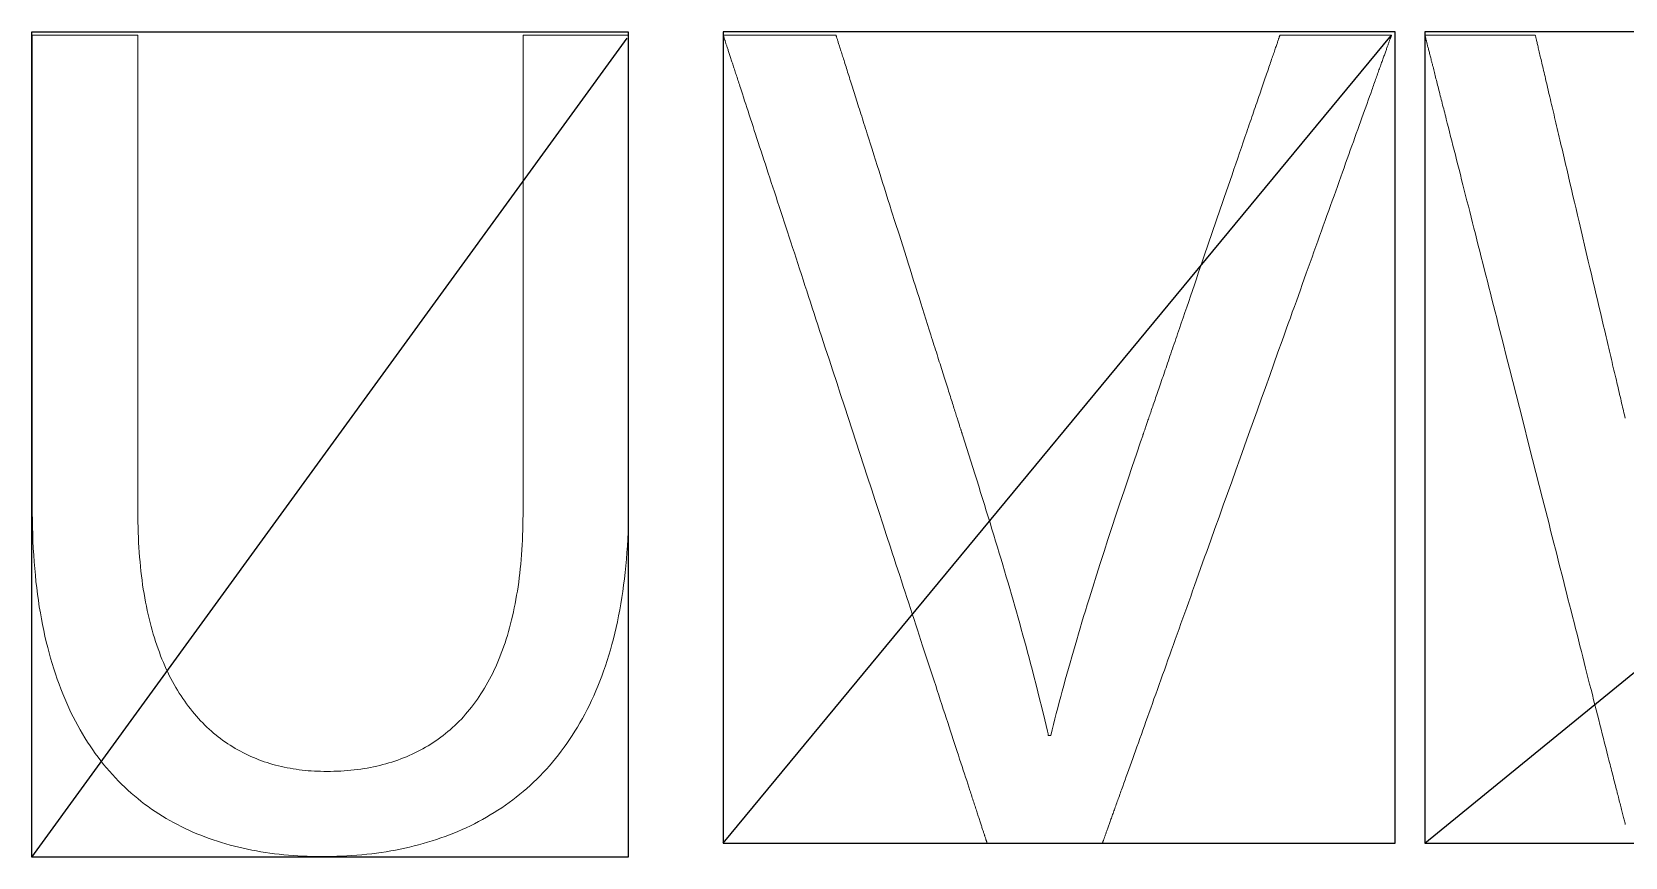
# Model space of a CAD drawing. Header units: millimetres. Extents: x 0 to 125, y 0 to 142.
# Drawn here: x 27.28 to 48.96, y 71.16 to 82.39 of the extents above; entities that cross this region are included whole.
import ezdxf

# ---------------------------------------------------------------- set-up
doc = ezdxf.new("R2010")
doc.units = ezdxf.units.MM
doc.header["$MEASUREMENT"] = 0
doc.layers.add('Layer 1', color=7, linetype='Continuous')

msp = doc.modelspace()

# ---------------------------------------------------------------- linework, layer by layer
for p, q in [((27.282, 71.158), (35.38, 82.305)), ((36.688, 71.346), (45.778, 82.346)), ((46.234, 71.346), (59.681, 82.346))]:
    msp.add_line(p, q)
for points in [[(27.282, 82.392), (35.395, 82.392), (35.395, 71.158), (27.282, 71.158)], [(36.688, 71.346), (45.827, 71.346), (45.827, 82.392), (36.688, 82.392)], [(46.234, 71.346), (59.647, 71.346), (59.647, 82.392), (46.234, 82.392)]]:
    msp.add_lwpolyline(points, close=True)
at = {"layer": 'Layer 1', "lineweight": 0}
for points in [[(28.725, 82.346), (28.725, 82.345), (28.725, 82.344), (28.725, 82.341), (28.725, 82.338), (28.725, 82.334), (28.725, 82.329), (28.725, 82.323), (28.725, 82.317), (28.725, 82.309), (28.725, 82.3), (28.725, 82.291), (28.725, 82.281), (28.725, 82.27), (28.725, 82.258), (28.725, 82.246), (28.725, 82.233), (28.725, 82.218), (28.725, 82.203), (28.725, 82.188), (28.725, 82.171), (28.725, 82.154), (28.725, 82.136), (28.725, 82.118), (28.725, 82.098), (28.725, 82.078), (28.725, 82.057), (28.725, 82.036), (28.725, 82.014), (28.725, 81.991), (28.725, 81.967), (28.725, 81.943), (28.725, 81.918), (28.725, 81.893), (28.725, 81.867), (28.725, 81.84), (28.725, 81.813), (28.725, 81.785), (28.725, 81.756), (28.725, 81.727), (28.725, 81.697), (28.725, 81.667), (28.725, 81.636), (28.725, 81.605), (28.725, 81.573), (28.725, 81.541), (28.725, 81.508), (28.725, 81.44), (28.725, 81.371), (28.725, 81.299), (28.725, 81.226), (28.725, 81.151), (28.725, 81.075), (28.725, 80.996), (28.725, 80.916), (28.725, 80.835), (28.725, 80.753), (28.725, 80.669), (28.725, 80.583), (28.725, 80.497), (28.725, 80.409), (28.725, 80.321), (28.725, 80.231), (28.725, 80.141), (28.725, 80.05), (28.725, 79.958), (28.725, 79.865), (28.725, 79.772), (28.725, 79.584), (28.725, 79.394), (28.725, 79.013), (28.725, 78.823), (28.725, 78.633), (28.725, 78.445), (28.725, 78.351), (28.725, 78.258), (28.725, 78.166), (28.725, 78.075), (28.725, 77.984), (28.725, 77.894), (28.725, 77.805), (28.725, 77.717), (28.725, 77.63), (28.725, 77.545), (28.725, 77.46), (28.725, 77.377), (28.725, 77.295), (28.725, 77.215), (28.725, 77.136), (28.725, 77.059), (28.725, 76.983), (28.725, 76.909), (28.725, 76.837), (28.725, 76.767), (28.725, 76.698), (28.725, 76.665), (28.725, 76.632), (28.725, 76.6), (28.725, 76.568), (28.725, 76.537), (28.725, 76.506), (28.725, 76.476), (28.725, 76.446), (28.725, 76.417), (28.725, 76.389), (28.725, 76.361), (28.725, 76.334), (28.725, 76.307), (28.725, 76.281), (28.725, 76.256), (28.725, 76.231), (28.725, 76.207), (28.725, 76.184), (28.725, 76.161), (28.725, 76.139), (28.725, 76.118), (28.725, 76.097), (28.725, 76.077), (28.725, 76.058), (28.725, 76.039), (28.725, 76.022), (28.725, 76.005), (28.725, 75.988), (28.725, 75.973), (28.725, 75.958), (28.725, 75.944), (28.725, 75.931), (28.725, 75.918), (28.725, 75.907), (28.725, 75.896), (28.725, 75.886), (28.725, 75.877), (28.725, 75.869), (28.725, 75.861), (28.725, 75.855), (28.725, 75.849), (28.725, 75.844), (28.725, 75.84), (28.725, 75.837), (28.725, 75.835), (28.725, 75.834), (28.725, 75.834), (28.725, 75.834), (28.725, 75.834), (28.725, 75.833), (28.725, 75.831), (28.725, 75.826), (28.725, 75.79), (28.725, 75.719), (28.727, 75.649), (28.729, 75.579), (28.731, 75.51), (28.734, 75.442), (28.738, 75.375), (28.742, 75.308), (28.747, 75.243), (28.753, 75.178), (28.759, 75.114), (28.766, 75.05), (28.773, 74.988), (28.781, 74.926), (28.789, 74.865), (28.798, 74.805), (28.808, 74.746), (28.818, 74.687), (28.829, 74.629), (28.84, 74.572), (28.852, 74.516), (28.864, 74.46), (28.877, 74.405), (28.89, 74.351), (28.904, 74.298), (28.918, 74.246), (28.933, 74.194), (28.949, 74.143), (28.965, 74.093), (28.981, 74.043), (28.998, 73.995), (29.016, 73.947), (29.034, 73.9), (29.052, 73.853), (29.071, 73.807), (29.091, 73.762), (29.111, 73.718), (29.131, 73.675), (29.152, 73.632), (29.174, 73.59), (29.196, 73.549), (29.218, 73.508), (29.241, 73.468), (29.264, 73.429), (29.288, 73.391), (29.312, 73.353), (29.336, 73.316), (29.361, 73.28), (29.387, 73.244), (29.413, 73.209), (29.439, 73.175), (29.466, 73.142), (29.493, 73.109), (29.52, 73.077), (29.548, 73.046), (29.577, 73.015), (29.606, 72.985), (29.635, 72.956), (29.664, 72.927), (29.694, 72.9), (29.725, 72.872), (29.755, 72.846), (29.787, 72.82), (29.818, 72.795), (29.85, 72.771), (29.882, 72.747), (29.915, 72.724), (29.948, 72.701), (29.981, 72.68), (30.015, 72.659), (30.049, 72.638), (30.083, 72.618), (30.118, 72.599), (30.153, 72.581), (30.188, 72.563), (30.224, 72.546), (30.26, 72.53), (30.296, 72.514), (30.333, 72.499), (30.37, 72.484), (30.407, 72.47), (30.444, 72.457), (30.482, 72.445), (30.52, 72.433), (30.559, 72.421), (30.598, 72.411), (30.637, 72.401), (30.676, 72.391), (30.715, 72.383), (30.755, 72.374), (30.795, 72.367), (30.836, 72.36), (30.876, 72.354), (30.917, 72.348), (30.958, 72.343), (31, 72.339), (31.041, 72.335), (31.083, 72.332), (31.125, 72.329), (31.167, 72.327), (31.21, 72.326), (31.253, 72.325), (31.274, 72.325), (31.285, 72.325), (31.297, 72.325), (31.344, 72.325), (31.391, 72.326), (31.438, 72.328), (31.485, 72.33), (31.531, 72.333), (31.577, 72.337), (31.622, 72.341), (31.668, 72.346), (31.712, 72.351), (31.757, 72.357), (31.801, 72.364), (31.845, 72.371), (31.888, 72.379), (31.931, 72.388), (31.973, 72.397), (32.016, 72.407), (32.058, 72.417), (32.099, 72.428), (32.14, 72.44), (32.181, 72.453), (32.221, 72.466), (32.261, 72.479), (32.3, 72.494), (32.34, 72.509), (32.378, 72.525), (32.417, 72.541), (32.455, 72.558), (32.492, 72.576), (32.529, 72.594), (32.566, 72.613), (32.602, 72.633), (32.638, 72.653), (32.674, 72.674), (32.709, 72.696), (32.743, 72.718), (32.777, 72.741), (32.811, 72.765), (32.844, 72.789), (32.877, 72.814), (32.91, 72.84), (32.942, 72.866), (32.973, 72.893), (33.005, 72.921), (33.035, 72.949), (33.065, 72.978), (33.095, 73.008), (33.125, 73.038), (33.153, 73.07), (33.182, 73.102), (33.21, 73.134), (33.237, 73.167), (33.264, 73.201), (33.291, 73.236), (33.317, 73.271), (33.343, 73.307), (33.368, 73.344), (33.392, 73.381), (33.416, 73.42), (33.44, 73.458), (33.463, 73.498), (33.486, 73.538), (33.508, 73.579), (33.53, 73.621), (33.551, 73.663), (33.572, 73.706), (33.592, 73.75), (33.612, 73.795), (33.631, 73.84), (33.65, 73.886), (33.668, 73.933), (33.686, 73.98), (33.703, 74.028), (33.719, 74.077), (33.735, 74.127), (33.751, 74.177), (33.766, 74.228), (33.781, 74.28), (33.795, 74.333), (33.808, 74.386), (33.821, 74.44), (33.833, 74.495), (33.845, 74.551), (33.856, 74.607), (33.867, 74.664), (33.877, 74.722), (33.887, 74.78), (33.896, 74.839), (33.905, 74.899), (33.912, 74.96), (33.92, 75.022), (33.927, 75.084), (33.933, 75.147), (33.939, 75.211), (33.944, 75.275), (33.948, 75.341), (33.952, 75.407), (33.956, 75.474), (33.958, 75.541), (33.961, 75.61), (33.962, 75.679), (33.963, 75.749), (33.964, 75.819), (33.964, 75.828), (33.964, 75.833), (33.964, 75.834), (33.964, 75.834), (33.964, 75.834), (33.964, 75.834), (33.964, 75.835), (33.964, 75.837), (33.964, 75.84), (33.964, 75.843), (33.964, 75.848), (33.964, 75.854), (33.964, 75.86), (33.964, 75.867), (33.964, 75.875), (33.964, 75.884), (33.964, 75.894), (33.964, 75.905), (33.964, 75.916), (33.964, 75.928), (33.964, 75.941), (33.964, 75.955), (33.964, 75.97), (33.964, 75.985), (33.964, 76.001), (33.964, 76.018), (33.964, 76.036), (33.964, 76.054), (33.964, 76.073), (33.964, 76.093), (33.964, 76.113), (33.964, 76.135), (33.964, 76.157), (33.964, 76.179), (33.964, 76.202), (33.964, 76.226), (33.964, 76.251), (33.964, 76.276), (33.964, 76.302), (33.964, 76.328), (33.964, 76.356), (33.964, 76.383), (33.964, 76.412), (33.964, 76.44), (33.964, 76.47), (33.964, 76.5), (33.964, 76.531), (33.964, 76.562), (33.964, 76.593), (33.964, 76.626), (33.964, 76.658), (33.964, 76.725), (33.964, 76.795), (33.964, 76.865), (33.964, 76.938), (33.964, 77.013), (33.964, 77.089), (33.964, 77.167), (33.964, 77.247), (33.964, 77.328), (33.964, 77.41), (33.964, 77.494), (33.964, 77.579), (33.964, 77.665), (33.964, 77.752), (33.964, 77.841), (33.964, 77.93), (33.964, 78.02), (33.964, 78.111), (33.964, 78.203), (33.964, 78.296), (33.964, 78.389), (33.964, 78.482), (33.964, 78.671), (33.964, 78.861), (33.964, 79.242), (33.964, 79.432), (33.964, 79.622), (33.964, 79.809), (33.964, 79.902), (33.964, 79.995), (33.964, 80.086), (33.964, 80.177), (33.964, 80.267), (33.964, 80.356), (33.964, 80.445), (33.964, 80.532), (33.964, 80.618), (33.964, 80.702), (33.964, 80.786), (33.964, 80.868), (33.964, 80.949), (33.964, 81.028), (33.964, 81.105), (33.964, 81.181), (33.964, 81.256), (33.964, 81.328), (33.964, 81.399), (33.964, 81.467), (33.964, 81.534), (33.964, 81.567), (33.964, 81.599), (33.964, 81.63), (33.964, 81.661), (33.964, 81.691), (33.964, 81.721), (33.964, 81.75), (33.964, 81.779), (33.964, 81.807), (33.964, 81.835), (33.964, 81.861), (33.964, 81.888), (33.964, 81.913), (33.964, 81.938), (33.964, 81.963), (33.964, 81.986), (33.964, 82.009), (33.964, 82.031), (33.964, 82.053), (33.964, 82.074), (33.964, 82.094), (33.964, 82.114), (33.964, 82.133), (33.964, 82.151), (33.964, 82.168), (33.964, 82.185), (33.964, 82.2), (33.964, 82.215), (33.964, 82.23), (33.964, 82.243), (33.964, 82.256), (33.964, 82.268), (33.964, 82.279), (33.964, 82.289), (33.964, 82.299), (33.964, 82.307), (33.964, 82.315), (33.964, 82.322), (33.964, 82.328), (33.964, 82.333), (33.964, 82.337), (33.964, 82.341), (33.964, 82.343), (33.964, 82.345), (33.964, 82.346), (33.964, 82.346), (33.964, 82.346), (33.966, 82.346), (33.968, 82.346), (33.971, 82.346), (33.975, 82.346), (33.98, 82.346), (33.985, 82.346), (33.991, 82.346), (33.998, 82.346), (34.005, 82.346), (34.013, 82.346), (34.022, 82.346), (34.031, 82.346), (34.041, 82.346), (34.051, 82.346), (34.062, 82.346), (34.074, 82.346), (34.086, 82.346), (34.112, 82.346), (34.14, 82.346), (34.169, 82.346), (34.201, 82.346), (34.234, 82.346), (34.268, 82.346), (34.304, 82.346), (34.341, 82.346), (34.379, 82.346), (34.418, 82.346), (34.458, 82.346), (34.498, 82.346), (34.581, 82.346), (34.749, 82.346), (34.832, 82.346), (34.873, 82.346), (34.914, 82.346), (34.953, 82.346), (34.992, 82.346), (35.03, 82.346), (35.067, 82.346), (35.102, 82.346), (35.136, 82.346), (35.169, 82.346), (35.2, 82.346), (35.229, 82.346), (35.257, 82.346), (35.27, 82.346), (35.282, 82.346), (35.294, 82.346), (35.306, 82.346), (35.316, 82.346), (35.327, 82.346), (35.336, 82.346), (35.345, 82.346), (35.354, 82.346), (35.361, 82.346), (35.368, 82.346), (35.375, 82.346), (35.381, 82.346), (35.386, 82.346), (35.39, 82.346), (35.393, 82.346), (35.396, 82.346), (35.398, 82.346), (35.399, 82.346), (35.4, 82.346), (35.4, 82.345), (35.4, 82.344), (35.4, 82.341), (35.4, 82.338), (35.4, 82.334), (35.4, 82.329), (35.4, 82.324), (35.4, 82.317), (35.4, 82.309), (35.4, 82.301), (35.4, 82.292), (35.4, 82.282), (35.4, 82.271), (35.4, 82.26), (35.4, 82.247), (35.4, 82.234), (35.4, 82.22), (35.4, 82.206), (35.4, 82.19), (35.4, 82.174), (35.4, 82.157), (35.4, 82.139), (35.4, 82.121), (35.4, 82.102), (35.4, 82.082), (35.4, 82.062), (35.4, 82.04), (35.4, 82.019), (35.4, 81.996), (35.4, 81.973), (35.4, 81.949), (35.4, 81.925), (35.4, 81.9), (35.4, 81.874), (35.4, 81.848), (35.4, 81.821), (35.4, 81.793), (35.4, 81.765), (35.4, 81.736), (35.4, 81.707), (35.4, 81.677), (35.4, 81.647), (35.4, 81.616), (35.4, 81.585), (35.4, 81.553), (35.4, 81.52), (35.4, 81.454), (35.4, 81.385), (35.4, 81.315), (35.4, 81.243), (35.4, 81.169), (35.4, 81.094), (35.4, 81.017), (35.4, 80.938), (35.4, 80.858), (35.4, 80.777), (35.4, 80.694), (35.4, 80.61), (35.4, 80.525), (35.4, 80.439), (35.4, 80.351), (35.4, 80.263), (35.4, 80.174), (35.4, 80.084), (35.4, 79.994), (35.4, 79.902), (35.4, 79.811), (35.4, 79.625), (35.4, 79.439), (35.4, 79.063), (35.4, 78.876), (35.4, 78.689), (35.4, 78.503), (35.4, 78.411), (35.4, 78.32), (35.4, 78.229), (35.4, 78.139), (35.4, 78.05), (35.4, 77.961), (35.4, 77.873), (35.4, 77.787), (35.4, 77.701), (35.4, 77.617), (35.4, 77.534), (35.4, 77.452), (35.4, 77.371), (35.4, 77.292), (35.4, 77.214), (35.4, 77.138), (35.4, 77.064), (35.4, 76.991), (35.4, 76.92), (35.4, 76.851), (35.4, 76.783), (35.4, 76.718), (35.4, 76.686), (35.4, 76.655), (35.4, 76.624), (35.4, 76.594), (35.4, 76.564), (35.4, 76.535), (35.4, 76.506), (35.4, 76.478), (35.4, 76.451), (35.4, 76.424), (35.4, 76.398), (35.4, 76.372), (35.4, 76.348), (35.4, 76.323), (35.4, 76.299), (35.4, 76.276), (35.4, 76.254), (35.4, 76.232), (35.4, 76.211), (35.4, 76.191), (35.4, 76.171), (35.4, 76.152), (35.4, 76.134), (35.4, 76.117), (35.4, 76.1), (35.4, 76.084), (35.4, 76.069), (35.4, 76.054), (35.4, 76.04), (35.4, 76.027), (35.4, 76.015), (35.4, 76.004), (35.4, 75.993), (35.4, 75.983), (35.4, 75.974), (35.4, 75.966), (35.4, 75.959), (35.4, 75.952), (35.4, 75.947), (35.4, 75.942), (35.4, 75.938), (35.4, 75.935), (35.4, 75.933), (35.4, 75.932), (35.4, 75.932), (35.4, 75.932), (35.4, 75.932), (35.4, 75.932), (35.4, 75.931), (35.4, 75.928), (35.4, 75.922), (35.4, 75.872), (35.398, 75.775), (35.396, 75.678), (35.393, 75.583), (35.389, 75.488), (35.384, 75.395), (35.378, 75.303), (35.371, 75.212), (35.363, 75.122), (35.354, 75.033), (35.344, 74.946), (35.333, 74.859), (35.321, 74.774), (35.308, 74.69), (35.295, 74.606), (35.28, 74.524), (35.264, 74.443), (35.248, 74.363), (35.231, 74.284), (35.212, 74.206), (35.193, 74.13), (35.173, 74.054), (35.152, 73.979), (35.131, 73.906), (35.108, 73.833), (35.085, 73.762), (35.06, 73.691), (35.035, 73.622), (35.009, 73.554), (34.982, 73.486), (34.955, 73.42), (34.926, 73.355), (34.897, 73.291), (34.867, 73.228), (34.836, 73.166), (34.804, 73.105), (34.772, 73.045), (34.738, 72.986), (34.704, 72.928), (34.67, 72.871), (34.634, 72.815), (34.598, 72.76), (34.561, 72.706), (34.523, 72.653), (34.484, 72.601), (34.445, 72.55), (34.405, 72.5), (34.365, 72.45), (34.323, 72.402), (34.281, 72.355), (34.238, 72.309), (34.195, 72.264), (34.151, 72.22), (34.106, 72.177), (34.061, 72.134), (34.014, 72.093), (33.968, 72.053), (33.92, 72.013), (33.872, 71.975), (33.824, 71.937), (33.774, 71.901), (33.724, 71.865), (33.674, 71.83), (33.623, 71.796), (33.571, 71.764), (33.518, 71.732), (33.466, 71.701), (33.412, 71.67), (33.358, 71.641), (33.303, 71.613), (33.248, 71.585), (33.192, 71.559), (33.136, 71.533), (33.079, 71.509), (33.022, 71.485), (32.964, 71.462), (32.905, 71.44), (32.846, 71.419), (32.787, 71.398), (32.727, 71.379), (32.666, 71.36), (32.605, 71.343), (32.544, 71.326), (32.482, 71.31), (32.42, 71.295), (32.357, 71.281), (32.294, 71.267), (32.23, 71.255), (32.166, 71.243), (32.101, 71.232), (32.036, 71.222), (31.97, 71.213), (31.905, 71.205), (31.838, 71.197), (31.772, 71.19), (31.704, 71.185), (31.637, 71.179), (31.569, 71.175), (31.501, 71.172), (31.432, 71.169), (31.363, 71.167), (31.294, 71.166), (31.259, 71.166), (31.242, 71.166), (31.225, 71.166), (31.159, 71.167), (31.094, 71.168), (31.029, 71.17), (30.964, 71.173), (30.899, 71.176), (30.835, 71.18), (30.772, 71.185), (30.708, 71.191), (30.645, 71.198), (30.583, 71.205), (30.52, 71.213), (30.459, 71.222), (30.397, 71.232), (30.336, 71.243), (30.276, 71.254), (30.215, 71.266), (30.156, 71.279), (30.096, 71.293), (30.037, 71.307), (29.979, 71.323), (29.921, 71.339), (29.863, 71.356), (29.806, 71.374), (29.749, 71.393), (29.693, 71.413), (29.637, 71.433), (29.582, 71.455), (29.527, 71.477), (29.473, 71.5), (29.419, 71.524), (29.366, 71.549), (29.314, 71.574), (29.261, 71.601), (29.21, 71.628), (29.159, 71.657), (29.108, 71.686), (29.058, 71.716), (29.008, 71.748), (28.96, 71.78), (28.911, 71.813), (28.863, 71.846), (28.816, 71.881), (28.77, 71.917), (28.724, 71.954), (28.678, 71.991), (28.633, 72.03), (28.589, 72.069), (28.546, 72.11), (28.503, 72.151), (28.46, 72.194), (28.419, 72.237), (28.378, 72.281), (28.337, 72.327), (28.298, 72.373), (28.258, 72.42), (28.22, 72.469), (28.182, 72.518), (28.145, 72.568), (28.109, 72.62), (28.073, 72.672), (28.038, 72.725), (28.004, 72.78), (27.971, 72.835), (27.938, 72.892), (27.906, 72.949), (27.874, 73.007), (27.844, 73.067), (27.814, 73.128), (27.785, 73.189), (27.756, 73.252), (27.729, 73.316), (27.702, 73.381), (27.676, 73.447), (27.651, 73.514), (27.626, 73.582), (27.603, 73.651), (27.58, 73.721), (27.558, 73.792), (27.537, 73.865), (27.516, 73.939), (27.497, 74.013), (27.478, 74.089), (27.46, 74.166), (27.443, 74.244), (27.427, 74.323), (27.411, 74.403), (27.397, 74.485), (27.383, 74.567), (27.371, 74.651), (27.359, 74.736), (27.348, 74.822), (27.338, 74.909), (27.329, 74.998), (27.321, 75.087), (27.313, 75.178), (27.307, 75.27), (27.301, 75.363), (27.297, 75.457), (27.293, 75.553), (27.291, 75.649), (27.289, 75.747), (27.288, 75.846), (27.288, 75.859), (27.288, 75.865), (27.288, 75.866), (27.288, 75.866), (27.288, 75.866), (27.288, 75.866), (27.288, 75.868), (27.288, 75.869), (27.288, 75.872), (27.288, 75.876), (27.288, 75.881), (27.288, 75.886), (27.288, 75.892), (27.288, 75.9), (27.288, 75.908), (27.288, 75.917), (27.288, 75.926), (27.288, 75.937), (27.288, 75.948), (27.288, 75.96), (27.288, 75.973), (27.288, 75.987), (27.288, 76.002), (27.288, 76.017), (27.288, 76.033), (27.288, 76.05), (27.288, 76.067), (27.288, 76.086), (27.288, 76.105), (27.288, 76.124), (27.288, 76.145), (27.288, 76.166), (27.288, 76.188), (27.288, 76.21), (27.288, 76.233), (27.288, 76.257), (27.288, 76.281), (27.288, 76.307), (27.288, 76.332), (27.288, 76.359), (27.288, 76.386), (27.288, 76.413), (27.288, 76.441), (27.288, 76.47), (27.288, 76.499), (27.288, 76.529), (27.288, 76.56), (27.288, 76.591), (27.288, 76.622), (27.288, 76.654), (27.288, 76.687), (27.288, 76.754), (27.288, 76.822), (27.288, 76.893), (27.288, 76.965), (27.288, 77.04), (27.288, 77.116), (27.288, 77.193), (27.288, 77.272), (27.288, 77.353), (27.288, 77.435), (27.288, 77.518), (27.288, 77.603), (27.288, 77.688), (27.288, 77.775), (27.288, 77.863), (27.288, 77.952), (27.288, 78.042), (27.288, 78.132), (27.288, 78.224), (27.288, 78.316), (27.288, 78.408), (27.288, 78.502), (27.288, 78.689), (27.288, 78.878), (27.288, 79.258), (27.288, 79.447), (27.288, 79.635), (27.288, 79.822), (27.288, 79.914), (27.288, 80.006), (27.288, 80.098), (27.288, 80.188), (27.288, 80.278), (27.288, 80.366), (27.288, 80.454), (27.288, 80.541), (27.288, 80.626), (27.288, 80.711), (27.288, 80.794), (27.288, 80.875), (27.288, 80.956), (27.288, 81.034), (27.288, 81.112), (27.288, 81.187), (27.288, 81.261), (27.288, 81.333), (27.288, 81.403), (27.288, 81.472), (27.288, 81.538), (27.288, 81.57), (27.288, 81.602), (27.288, 81.634), (27.288, 81.664), (27.288, 81.695), (27.288, 81.724), (27.288, 81.753), (27.288, 81.782), (27.288, 81.81), (27.288, 81.837), (27.288, 81.864), (27.288, 81.89), (27.288, 81.915), (27.288, 81.94), (27.288, 81.964), (27.288, 81.988), (27.288, 82.011), (27.288, 82.033), (27.288, 82.055), (27.288, 82.075), (27.288, 82.096), (27.288, 82.115), (27.288, 82.134), (27.288, 82.152), (27.288, 82.169), (27.288, 82.185), (27.288, 82.201), (27.288, 82.216), (27.288, 82.23), (27.288, 82.244), (27.288, 82.256), (27.288, 82.268), (27.288, 82.279), (27.288, 82.29), (27.288, 82.299), (27.288, 82.307), (27.288, 82.315), (27.288, 82.322), (27.288, 82.328), (27.288, 82.333), (27.288, 82.337), (27.288, 82.341), (27.288, 82.343), (27.288, 82.345), (27.288, 82.346), (27.289, 82.346), (27.289, 82.346), (27.291, 82.346), (27.293, 82.346), (27.296, 82.346), (27.3, 82.346), (27.305, 82.346), (27.31, 82.346), (27.316, 82.346), (27.323, 82.346), (27.33, 82.346), (27.338, 82.346), (27.347, 82.346), (27.356, 82.346), (27.366, 82.346), (27.376, 82.346), (27.387, 82.346), (27.399, 82.346), (27.411, 82.346), (27.437, 82.346), (27.465, 82.346), (27.494, 82.346), (27.526, 82.346), (27.559, 82.346), (27.593, 82.346), (27.629, 82.346), (27.666, 82.346), (27.704, 82.346), (27.743, 82.346), (27.783, 82.346), (27.823, 82.346), (27.906, 82.346), (28.074, 82.346), (28.157, 82.346), (28.198, 82.346), (28.238, 82.346), (28.278, 82.346), (28.317, 82.346), (28.355, 82.346), (28.392, 82.346), (28.427, 82.346), (28.461, 82.346), (28.494, 82.346), (28.525, 82.346), (28.554, 82.346), (28.582, 82.346), (28.595, 82.346), (28.607, 82.346), (28.619, 82.346), (28.63, 82.346), (28.641, 82.346), (28.651, 82.346), (28.661, 82.346), (28.67, 82.346), (28.678, 82.346), (28.686, 82.346), (28.693, 82.346), (28.7, 82.346), (28.705, 82.346), (28.71, 82.346), (28.715, 82.346), (28.718, 82.346), (28.721, 82.346), (28.723, 82.346), (28.724, 82.346), (28.725, 82.346)], [(40.278, 71.346), (40.278, 71.346), (40.278, 71.346), (40.278, 71.347), (40.277, 71.349), (40.277, 71.35), (40.276, 71.353), (40.275, 71.355), (40.274, 71.358), (40.273, 71.361), (40.272, 71.365), (40.271, 71.369), (40.269, 71.373), (40.268, 71.378), (40.266, 71.383), (40.264, 71.389), (40.262, 71.395), (40.26, 71.401), (40.258, 71.407), (40.256, 71.414), (40.254, 71.422), (40.251, 71.429), (40.248, 71.437), (40.246, 71.446), (40.243, 71.454), (40.24, 71.463), (40.237, 71.473), (40.234, 71.483), (40.23, 71.493), (40.227, 71.503), (40.223, 71.514), (40.22, 71.525), (40.216, 71.536), (40.212, 71.548), (40.208, 71.56), (40.204, 71.573), (40.2, 71.586), (40.196, 71.599), (40.191, 71.612), (40.187, 71.626), (40.182, 71.64), (40.178, 71.654), (40.173, 71.669), (40.168, 71.684), (40.163, 71.699), (40.158, 71.715), (40.153, 71.731), (40.147, 71.747), (40.142, 71.763), (40.137, 71.78), (40.131, 71.797), (40.125, 71.815), (40.12, 71.832), (40.114, 71.85), (40.108, 71.869), (40.102, 71.887), (40.095, 71.906), (40.089, 71.925), (40.083, 71.945), (40.076, 71.964), (40.07, 71.984), (40.063, 72.005), (40.057, 72.025), (40.05, 72.046), (40.043, 72.067), (40.029, 72.11), (40.014, 72.154), (40, 72.2), (39.985, 72.246), (39.969, 72.293), (39.953, 72.341), (39.937, 72.39), (39.921, 72.44), (39.904, 72.492), (39.887, 72.544), (39.87, 72.597), (39.852, 72.651), (39.835, 72.705), (39.816, 72.761), (39.798, 72.818), (39.779, 72.875), (39.76, 72.933), (39.741, 72.992), (39.721, 73.052), (39.702, 73.113), (39.682, 73.174), (39.661, 73.237), (39.641, 73.299), (39.62, 73.363), (39.599, 73.427), (39.578, 73.493), (39.556, 73.558), (39.534, 73.625), (39.513, 73.692), (39.49, 73.76), (39.468, 73.828), (39.446, 73.897), (39.423, 73.966), (39.4, 74.036), (39.377, 74.107), (39.354, 74.178), (39.33, 74.25), (39.307, 74.322), (39.283, 74.395), (39.259, 74.468), (39.235, 74.542), (39.211, 74.616), (39.187, 74.691), (39.162, 74.766), (39.137, 74.841), (39.113, 74.917), (39.088, 74.993), (39.063, 75.07), (39.038, 75.147), (39.013, 75.224), (38.987, 75.301), (38.962, 75.379), (38.911, 75.536), (38.859, 75.693), (38.808, 75.851), (38.756, 76.011), (38.704, 76.17), (38.651, 76.331), (38.546, 76.652), (38.441, 76.974), (38.336, 77.296), (38.284, 77.457), (38.231, 77.617), (38.179, 77.776), (38.128, 77.935), (38.076, 78.093), (38.025, 78.25), (37.999, 78.328), (37.974, 78.405), (37.949, 78.483), (37.924, 78.56), (37.899, 78.637), (37.874, 78.713), (37.849, 78.789), (37.824, 78.865), (37.799, 78.94), (37.775, 79.015), (37.751, 79.09), (37.726, 79.164), (37.702, 79.237), (37.679, 79.311), (37.655, 79.383), (37.631, 79.455), (37.608, 79.527), (37.585, 79.598), (37.562, 79.669), (37.539, 79.739), (37.516, 79.808), (37.494, 79.877), (37.471, 79.945), (37.449, 80.013), (37.428, 80.08), (37.406, 80.146), (37.384, 80.212), (37.363, 80.277), (37.342, 80.341), (37.322, 80.404), (37.301, 80.467), (37.281, 80.529), (37.261, 80.59), (37.241, 80.651), (37.222, 80.711), (37.202, 80.77), (37.183, 80.828), (37.165, 80.885), (37.146, 80.941), (37.128, 80.997), (37.11, 81.051), (37.093, 81.105), (37.076, 81.158), (37.059, 81.21), (37.042, 81.261), (37.026, 81.311), (37.01, 81.36), (36.994, 81.408), (36.979, 81.455), (36.964, 81.501), (36.949, 81.546), (36.935, 81.589), (36.921, 81.632), (36.914, 81.653), (36.907, 81.674), (36.9, 81.694), (36.894, 81.715), (36.887, 81.735), (36.881, 81.754), (36.875, 81.773), (36.868, 81.793), (36.862, 81.811), (36.856, 81.83), (36.85, 81.848), (36.845, 81.866), (36.839, 81.883), (36.833, 81.901), (36.828, 81.918), (36.822, 81.934), (36.817, 81.951), (36.812, 81.967), (36.806, 81.983), (36.801, 81.998), (36.796, 82.013), (36.792, 82.028), (36.787, 82.043), (36.782, 82.057), (36.778, 82.071), (36.773, 82.084), (36.769, 82.098), (36.765, 82.111), (36.76, 82.123), (36.756, 82.136), (36.753, 82.148), (36.749, 82.159), (36.745, 82.171), (36.741, 82.182), (36.738, 82.192), (36.735, 82.202), (36.731, 82.212), (36.728, 82.222), (36.725, 82.231), (36.722, 82.24), (36.72, 82.249), (36.717, 82.257), (36.714, 82.265), (36.712, 82.272), (36.709, 82.28), (36.707, 82.286), (36.705, 82.293), (36.703, 82.299), (36.701, 82.305), (36.7, 82.31), (36.698, 82.315), (36.696, 82.32), (36.695, 82.324), (36.694, 82.328), (36.693, 82.331), (36.692, 82.334), (36.691, 82.337), (36.69, 82.339), (36.689, 82.341), (36.689, 82.343), (36.688, 82.344), (36.688, 82.345), (36.688, 82.345), (36.688, 82.346), (36.688, 82.346), (36.689, 82.346), (36.691, 82.346), (36.693, 82.346), (36.697, 82.346), (36.701, 82.346), (36.706, 82.346), (36.712, 82.346), (36.719, 82.346), (36.726, 82.346), (36.734, 82.346), (36.743, 82.346), (36.752, 82.346), (36.762, 82.346), (36.773, 82.346), (36.784, 82.346), (36.796, 82.346), (36.808, 82.346), (36.821, 82.346), (36.835, 82.346), (36.849, 82.346), (36.864, 82.346), (36.879, 82.346), (36.895, 82.346), (36.911, 82.346), (36.928, 82.346), (36.945, 82.346), (36.962, 82.346), (36.98, 82.346), (36.998, 82.346), (37.017, 82.346), (37.036, 82.346), (37.055, 82.346), (37.075, 82.346), (37.115, 82.346), (37.157, 82.346), (37.199, 82.346), (37.242, 82.346), (37.285, 82.346), (37.33, 82.346), (37.419, 82.346), (37.509, 82.346), (37.554, 82.346), (37.598, 82.346), (37.642, 82.346), (37.686, 82.346), (37.728, 82.346), (37.77, 82.346), (37.811, 82.346), (37.831, 82.346), (37.851, 82.346), (37.87, 82.346), (37.889, 82.346), (37.908, 82.346), (37.926, 82.346), (37.944, 82.346), (37.962, 82.346), (37.979, 82.346), (37.996, 82.346), (38.012, 82.346), (38.028, 82.346), (38.043, 82.346), (38.058, 82.346), (38.072, 82.346), (38.086, 82.346), (38.099, 82.346), (38.112, 82.346), (38.124, 82.346), (38.135, 82.346), (38.146, 82.346), (38.156, 82.346), (38.166, 82.346), (38.174, 82.346), (38.183, 82.346), (38.19, 82.346), (38.197, 82.346), (38.203, 82.346), (38.208, 82.346), (38.212, 82.346), (38.216, 82.346), (38.219, 82.346), (38.221, 82.346), (38.222, 82.346), (38.222, 82.345), (38.222, 82.345), (38.223, 82.343), (38.223, 82.341), (38.224, 82.338), (38.226, 82.334), (38.227, 82.33), (38.229, 82.325), (38.23, 82.319), (38.233, 82.312), (38.235, 82.305), (38.237, 82.297), (38.24, 82.288), (38.243, 82.279), (38.246, 82.269), (38.25, 82.258), (38.253, 82.247), (38.257, 82.235), (38.261, 82.222), (38.265, 82.209), (38.27, 82.195), (38.274, 82.18), (38.279, 82.165), (38.284, 82.149), (38.289, 82.133), (38.295, 82.116), (38.3, 82.099), (38.306, 82.081), (38.312, 82.062), (38.318, 82.043), (38.324, 82.023), (38.331, 82.002), (38.337, 81.982), (38.344, 81.96), (38.351, 81.938), (38.358, 81.916), (38.365, 81.893), (38.373, 81.869), (38.38, 81.845), (38.388, 81.821), (38.396, 81.796), (38.404, 81.771), (38.412, 81.745), (38.42, 81.719), (38.429, 81.692), (38.437, 81.665), (38.446, 81.637), (38.455, 81.609), (38.464, 81.581), (38.473, 81.552), (38.482, 81.523), (38.492, 81.493), (38.501, 81.463), (38.511, 81.433), (38.521, 81.402), (38.53, 81.371), (38.54, 81.339), (38.55, 81.307), (38.561, 81.275), (38.571, 81.243), (38.581, 81.21), (38.592, 81.176), (38.602, 81.143), (38.613, 81.109), (38.624, 81.075), (38.635, 81.041), (38.646, 81.006), (38.668, 80.936), (38.69, 80.865), (38.713, 80.793), (38.736, 80.72), (38.76, 80.646), (38.783, 80.571), (38.807, 80.496), (38.831, 80.42), (38.855, 80.343), (38.88, 80.266), (38.904, 80.188), (38.929, 80.11), (38.954, 80.032), (38.979, 79.953), (39.029, 79.795), (39.079, 79.636), (39.129, 79.478), (39.179, 79.319), (39.204, 79.241), (39.229, 79.162), (39.253, 79.084), (39.278, 79.007), (39.302, 78.929), (39.327, 78.853), (39.351, 78.777), (39.375, 78.701), (39.398, 78.627), (39.422, 78.553), (39.445, 78.48), (39.467, 78.408), (39.49, 78.337), (39.512, 78.266), (39.523, 78.232), (39.534, 78.197), (39.545, 78.163), (39.555, 78.13), (39.566, 78.096), (39.576, 78.063), (39.587, 78.03), (39.597, 77.998), (39.607, 77.965), (39.617, 77.934), (39.627, 77.902), (39.637, 77.871), (39.647, 77.84), (39.657, 77.81), (39.666, 77.78), (39.675, 77.75), (39.685, 77.721), (39.694, 77.692), (39.703, 77.663), (39.712, 77.635), (39.72, 77.608), (39.729, 77.581), (39.737, 77.554), (39.746, 77.528), (39.754, 77.502), (39.762, 77.476), (39.77, 77.452), (39.778, 77.427), (39.785, 77.403), (39.793, 77.38), (39.8, 77.357), (39.807, 77.334), (39.814, 77.312), (39.821, 77.291), (39.827, 77.27), (39.834, 77.25), (39.84, 77.23), (39.846, 77.211), (39.852, 77.192), (39.858, 77.174), (39.863, 77.156), (39.869, 77.14), (39.874, 77.123), (39.879, 77.107), (39.883, 77.092), (39.888, 77.078), (39.892, 77.064), (39.897, 77.05), (39.901, 77.038), (39.904, 77.026), (39.908, 77.014), (39.911, 77.004), (39.915, 76.994), (39.918, 76.984), (39.92, 76.976), (39.923, 76.968), (39.925, 76.96), (39.927, 76.954), (39.929, 76.948), (39.931, 76.943), (39.932, 76.938), (39.933, 76.934), (39.934, 76.932), (39.935, 76.929), (39.935, 76.928), (39.936, 76.927), (39.936, 76.927), (39.936, 76.927), (39.936, 76.927), (39.936, 76.926), (39.936, 76.925), (39.94, 76.914), (39.947, 76.892), (39.974, 76.806), (40.002, 76.719), (40.029, 76.633), (40.056, 76.547), (40.083, 76.462), (40.11, 76.377), (40.137, 76.292), (40.163, 76.208), (40.189, 76.123), (40.216, 76.039), (40.242, 75.956), (40.267, 75.873), (40.293, 75.789), (40.318, 75.707), (40.344, 75.624), (40.369, 75.542), (40.394, 75.46), (40.418, 75.378), (40.443, 75.297), (40.467, 75.216), (40.491, 75.135), (40.515, 75.054), (40.539, 74.974), (40.563, 74.893), (40.586, 74.813), (40.609, 74.734), (40.632, 74.654), (40.655, 74.575), (40.677, 74.495), (40.699, 74.417), (40.722, 74.338), (40.743, 74.259), (40.765, 74.181), (40.786, 74.103), (40.808, 74.025), (40.829, 73.947), (40.849, 73.869), (40.87, 73.792), (40.89, 73.715), (40.91, 73.638), (40.949, 73.484), (40.988, 73.331), (41.025, 73.178), (41.062, 73.026), (41.097, 72.875), (41.106, 72.837), (41.11, 72.818), (41.11, 72.816), (41.111, 72.815), (41.111, 72.814), (41.111, 72.814), (41.111, 72.814), (41.111, 72.814), (41.111, 72.814), (41.111, 72.814), (41.113, 72.814), (41.115, 72.814), (41.118, 72.814), (41.121, 72.814), (41.129, 72.814), (41.136, 72.814), (41.139, 72.814), (41.141, 72.814), (41.143, 72.814), (41.143, 72.814), (41.162, 72.889), (41.18, 72.964), (41.199, 73.039), (41.219, 73.115), (41.238, 73.191), (41.258, 73.267), (41.279, 73.343), (41.299, 73.419), (41.32, 73.496), (41.341, 73.573), (41.363, 73.65), (41.384, 73.727), (41.406, 73.805), (41.428, 73.883), (41.451, 73.961), (41.474, 74.039), (41.497, 74.118), (41.52, 74.197), (41.544, 74.275), (41.567, 74.355), (41.591, 74.434), (41.615, 74.513), (41.64, 74.593), (41.665, 74.673), (41.715, 74.834), (41.765, 74.995), (41.817, 75.157), (41.869, 75.319), (41.922, 75.482), (41.976, 75.646), (42.03, 75.811), (42.085, 75.976), (42.14, 76.142), (42.196, 76.308), (42.252, 76.475), (42.309, 76.642), (42.366, 76.81), (42.394, 76.894), (42.398, 76.905), (42.4, 76.91), (42.4, 76.91), (42.4, 76.911), (42.4, 76.911), (42.4, 76.911), (42.4, 76.911), (42.401, 76.913), (42.401, 76.915), (42.402, 76.918), (42.404, 76.921), (42.405, 76.925), (42.407, 76.931), (42.409, 76.936), (42.411, 76.943), (42.413, 76.95), (42.416, 76.958), (42.419, 76.966), (42.422, 76.976), (42.426, 76.986), (42.429, 76.996), (42.433, 77.007), (42.437, 77.019), (42.442, 77.032), (42.446, 77.045), (42.451, 77.059), (42.456, 77.073), (42.461, 77.089), (42.466, 77.104), (42.472, 77.121), (42.478, 77.137), (42.484, 77.155), (42.49, 77.173), (42.496, 77.192), (42.503, 77.211), (42.51, 77.231), (42.516, 77.251), (42.524, 77.272), (42.531, 77.293), (42.538, 77.315), (42.546, 77.337), (42.554, 77.36), (42.562, 77.384), (42.57, 77.408), (42.578, 77.432), (42.587, 77.457), (42.596, 77.482), (42.605, 77.508), (42.614, 77.534), (42.623, 77.561), (42.632, 77.588), (42.641, 77.616), (42.651, 77.644), (42.661, 77.672), (42.671, 77.701), (42.681, 77.73), (42.691, 77.76), (42.701, 77.79), (42.712, 77.82), (42.722, 77.851), (42.733, 77.882), (42.744, 77.914), (42.754, 77.946), (42.765, 77.978), (42.777, 78.011), (42.788, 78.044), (42.799, 78.077), (42.811, 78.11), (42.822, 78.144), (42.834, 78.178), (42.846, 78.213), (42.858, 78.247), (42.87, 78.282), (42.894, 78.353), (42.918, 78.425), (42.943, 78.497), (42.968, 78.571), (42.994, 78.645), (43.02, 78.721), (43.046, 78.796), (43.072, 78.873), (43.098, 78.95), (43.125, 79.028), (43.151, 79.106), (43.178, 79.184), (43.205, 79.263), (43.232, 79.342), (43.287, 79.501), (43.396, 79.819), (43.45, 79.978), (43.477, 80.056), (43.504, 80.135), (43.531, 80.213), (43.557, 80.291), (43.584, 80.368), (43.61, 80.445), (43.636, 80.521), (43.662, 80.596), (43.687, 80.671), (43.712, 80.744), (43.737, 80.817), (43.762, 80.889), (43.786, 80.96), (43.798, 80.995), (43.81, 81.03), (43.822, 81.064), (43.834, 81.099), (43.845, 81.133), (43.857, 81.166), (43.868, 81.2), (43.88, 81.233), (43.891, 81.265), (43.902, 81.298), (43.913, 81.33), (43.924, 81.361), (43.934, 81.393), (43.945, 81.424), (43.955, 81.454), (43.966, 81.484), (43.976, 81.514), (43.986, 81.544), (43.996, 81.573), (44.006, 81.601), (44.015, 81.629), (44.025, 81.657), (44.034, 81.685), (44.044, 81.711), (44.053, 81.738), (44.061, 81.764), (44.07, 81.789), (44.079, 81.815), (44.087, 81.839), (44.095, 81.863), (44.104, 81.887), (44.111, 81.91), (44.119, 81.933), (44.127, 81.955), (44.134, 81.976), (44.141, 81.997), (44.148, 82.018), (44.155, 82.038), (44.162, 82.057), (44.168, 82.076), (44.175, 82.094), (44.181, 82.112), (44.187, 82.129), (44.192, 82.146), (44.198, 82.162), (44.203, 82.177), (44.208, 82.192), (44.213, 82.206), (44.217, 82.219), (44.222, 82.232), (44.226, 82.244), (44.23, 82.256), (44.234, 82.267), (44.237, 82.277), (44.24, 82.286), (44.243, 82.295), (44.246, 82.303), (44.249, 82.311), (44.251, 82.318), (44.253, 82.324), (44.255, 82.329), (44.256, 82.334), (44.258, 82.337), (44.259, 82.341), (44.26, 82.343), (44.26, 82.345), (44.261, 82.345), (44.261, 82.346), (44.261, 82.346), (44.263, 82.346), (44.265, 82.346), (44.268, 82.346), (44.272, 82.346), (44.277, 82.346), (44.282, 82.346), (44.288, 82.346), (44.295, 82.346), (44.303, 82.346), (44.311, 82.346), (44.32, 82.346), (44.33, 82.346), (44.34, 82.346), (44.351, 82.346), (44.363, 82.346), (44.375, 82.346), (44.387, 82.346), (44.401, 82.346), (44.414, 82.346), (44.429, 82.346), (44.444, 82.346), (44.459, 82.346), (44.475, 82.346), (44.491, 82.346), (44.508, 82.346), (44.525, 82.346), (44.543, 82.346), (44.56, 82.346), (44.579, 82.346), (44.597, 82.346), (44.616, 82.346), (44.636, 82.346), (44.655, 82.346), (44.675, 82.346), (44.716, 82.346), (44.758, 82.346), (44.8, 82.346), (44.843, 82.346), (44.887, 82.346), (44.931, 82.346), (45.02, 82.346), (45.108, 82.346), (45.152, 82.346), (45.196, 82.346), (45.239, 82.346), (45.281, 82.346), (45.323, 82.346), (45.364, 82.346), (45.384, 82.346), (45.403, 82.346), (45.423, 82.346), (45.442, 82.346), (45.46, 82.346), (45.479, 82.346), (45.497, 82.346), (45.514, 82.346), (45.531, 82.346), (45.548, 82.346), (45.564, 82.346), (45.58, 82.346), (45.595, 82.346), (45.61, 82.346), (45.625, 82.346), (45.638, 82.346), (45.652, 82.346), (45.664, 82.346), (45.676, 82.346), (45.688, 82.346), (45.699, 82.346), (45.709, 82.346), (45.719, 82.346), (45.728, 82.346), (45.736, 82.346), (45.744, 82.346), (45.751, 82.346), (45.757, 82.346), (45.762, 82.346), (45.767, 82.346), (45.771, 82.346), (45.774, 82.346), (45.776, 82.346), (45.778, 82.346), (45.778, 82.346), (45.778, 82.346), (45.778, 82.345), (45.778, 82.345), (45.778, 82.344), (45.777, 82.342), (45.777, 82.34), (45.776, 82.338), (45.775, 82.335), (45.774, 82.332), (45.773, 82.329), (45.771, 82.325), (45.77, 82.321), (45.768, 82.317), (45.766, 82.312), (45.765, 82.307), (45.763, 82.301), (45.76, 82.295), (45.758, 82.289), (45.756, 82.282), (45.753, 82.275), (45.751, 82.268), (45.748, 82.26), (45.745, 82.252), (45.742, 82.244), (45.739, 82.235), (45.736, 82.226), (45.732, 82.216), (45.729, 82.206), (45.725, 82.196), (45.721, 82.186), (45.717, 82.175), (45.713, 82.164), (45.709, 82.152), (45.705, 82.14), (45.701, 82.128), (45.696, 82.116), (45.692, 82.103), (45.687, 82.09), (45.682, 82.076), (45.677, 82.063), (45.672, 82.048), (45.667, 82.034), (45.662, 82.019), (45.656, 82.004), (45.651, 81.989), (45.645, 81.973), (45.64, 81.957), (45.634, 81.941), (45.628, 81.924), (45.622, 81.908), (45.616, 81.89), (45.609, 81.873), (45.603, 81.855), (45.597, 81.837), (45.59, 81.819), (45.583, 81.8), (45.577, 81.781), (45.57, 81.762), (45.563, 81.742), (45.556, 81.723), (45.549, 81.703), (45.541, 81.682), (45.534, 81.662), (45.526, 81.641), (45.519, 81.62), (45.511, 81.598), (45.496, 81.554), (45.48, 81.51), (45.463, 81.464), (45.446, 81.417), (45.429, 81.369), (45.412, 81.321), (45.394, 81.271), (45.376, 81.22), (45.358, 81.168), (45.339, 81.116), (45.32, 81.062), (45.3, 81.008), (45.28, 80.952), (45.26, 80.896), (45.24, 80.839), (45.219, 80.781), (45.198, 80.722), (45.177, 80.663), (45.155, 80.603), (45.133, 80.541), (45.111, 80.48), (45.089, 80.417), (45.066, 80.354), (45.043, 80.289), (45.02, 80.225), (44.997, 80.159), (44.973, 80.093), (44.949, 80.026), (44.925, 79.959), (44.901, 79.891), (44.876, 79.822), (44.851, 79.753), (44.826, 79.683), (44.801, 79.612), (44.776, 79.541), (44.75, 79.47), (44.724, 79.398), (44.698, 79.325), (44.672, 79.252), (44.646, 79.179), (44.62, 79.105), (44.593, 79.03), (44.566, 78.955), (44.539, 78.88), (44.512, 78.805), (44.485, 78.728), (44.458, 78.652), (44.43, 78.575), (44.403, 78.498), (44.375, 78.421), (44.347, 78.343), (44.319, 78.265), (44.291, 78.187), (44.235, 78.03), (44.179, 77.871), (44.122, 77.712), (44.065, 77.553), (44.007, 77.393), (43.95, 77.232), (43.835, 76.91), (43.72, 76.588), (43.662, 76.427), (43.605, 76.266), (43.548, 76.106), (43.49, 75.947), (43.434, 75.788), (43.377, 75.63), (43.321, 75.473), (43.293, 75.395), (43.265, 75.317), (43.237, 75.239), (43.21, 75.162), (43.182, 75.085), (43.155, 75.008), (43.128, 74.932), (43.101, 74.856), (43.074, 74.781), (43.047, 74.706), (43.02, 74.631), (42.993, 74.557), (42.967, 74.483), (42.941, 74.41), (42.915, 74.337), (42.889, 74.264), (42.863, 74.193), (42.838, 74.121), (42.812, 74.051), (42.787, 73.98), (42.762, 73.911), (42.738, 73.842), (42.713, 73.773), (42.689, 73.705), (42.665, 73.638), (42.641, 73.572), (42.618, 73.506), (42.594, 73.44), (42.571, 73.376), (42.548, 73.312), (42.526, 73.249), (42.504, 73.187), (42.482, 73.125), (42.46, 73.064), (42.438, 73.004), (42.417, 72.945), (42.396, 72.887), (42.376, 72.829), (42.355, 72.772), (42.335, 72.716), (42.316, 72.661), (42.296, 72.607), (42.277, 72.554), (42.259, 72.502), (42.24, 72.451), (42.222, 72.4), (42.205, 72.351), (42.187, 72.302), (42.17, 72.255), (42.154, 72.209), (42.138, 72.163), (42.122, 72.119), (42.106, 72.076), (42.099, 72.055), (42.091, 72.034), (42.084, 72.013), (42.077, 71.993), (42.069, 71.972), (42.062, 71.953), (42.055, 71.933), (42.048, 71.914), (42.042, 71.895), (42.035, 71.876), (42.028, 71.858), (42.022, 71.84), (42.015, 71.822), (42.009, 71.804), (42.003, 71.787), (41.997, 71.77), (41.991, 71.753), (41.985, 71.737), (41.979, 71.721), (41.974, 71.705), (41.968, 71.69), (41.963, 71.675), (41.958, 71.66), (41.952, 71.645), (41.947, 71.631), (41.942, 71.617), (41.938, 71.604), (41.933, 71.591), (41.928, 71.578), (41.924, 71.565), (41.919, 71.553), (41.915, 71.541), (41.911, 71.53), (41.907, 71.518), (41.903, 71.507), (41.899, 71.497), (41.896, 71.487), (41.892, 71.477), (41.889, 71.467), (41.885, 71.458), (41.882, 71.449), (41.879, 71.441), (41.876, 71.432), (41.873, 71.425), (41.871, 71.417), (41.868, 71.41), (41.866, 71.403), (41.864, 71.397), (41.861, 71.391), (41.859, 71.385), (41.858, 71.38), (41.856, 71.375), (41.854, 71.371), (41.853, 71.366), (41.851, 71.363), (41.85, 71.359), (41.849, 71.356), (41.848, 71.354), (41.847, 71.351), (41.847, 71.349), (41.846, 71.348), (41.846, 71.347), (41.845, 71.346), (41.845, 71.346), (41.845, 71.346), (41.844, 71.346), (41.843, 71.346), (41.84, 71.346), (41.837, 71.346), (41.833, 71.346), (41.828, 71.346), (41.822, 71.346), (41.815, 71.346), (41.808, 71.346), (41.8, 71.346), (41.791, 71.346), (41.782, 71.346), (41.772, 71.346), (41.761, 71.346), (41.75, 71.346), (41.738, 71.346), (41.725, 71.346), (41.712, 71.346), (41.698, 71.346), (41.683, 71.346), (41.669, 71.346), (41.653, 71.346), (41.637, 71.346), (41.621, 71.346), (41.604, 71.346), (41.586, 71.346), (41.569, 71.346), (41.551, 71.346), (41.532, 71.346), (41.513, 71.346), (41.494, 71.346), (41.474, 71.346), (41.454, 71.346), (41.434, 71.346), (41.392, 71.346), (41.349, 71.346), (41.306, 71.346), (41.262, 71.346), (41.217, 71.346), (41.172, 71.346), (41.08, 71.346), (40.988, 71.346), (40.943, 71.346), (40.898, 71.346), (40.853, 71.346), (40.809, 71.346), (40.766, 71.346), (40.723, 71.346), (40.682, 71.346), (40.662, 71.346), (40.642, 71.346), (40.622, 71.346), (40.603, 71.346), (40.584, 71.346), (40.566, 71.346), (40.548, 71.346), (40.53, 71.346), (40.513, 71.346), (40.496, 71.346), (40.48, 71.346), (40.464, 71.346), (40.449, 71.346), (40.434, 71.346), (40.42, 71.346), (40.407, 71.346), (40.394, 71.346), (40.381, 71.346), (40.369, 71.346), (40.358, 71.346), (40.348, 71.346), (40.338, 71.346), (40.329, 71.346), (40.32, 71.346), (40.313, 71.346), (40.306, 71.346), (40.299, 71.346), (40.294, 71.346), (40.289, 71.346), (40.285, 71.346), (40.282, 71.346), (40.28, 71.346), (40.279, 71.346), (40.278, 71.346)]]:
    msp.add_lwpolyline(points, close=True, dxfattribs=at)
msp.add_lwpolyline([(48.96, 71.604), (48.956, 71.619), (48.952, 71.634), (48.948, 71.65), (48.944, 71.666), (48.94, 71.682), (48.935, 71.699), (48.931, 71.716), (48.927, 71.734), (48.922, 71.752), (48.917, 71.77), (48.913, 71.789), (48.908, 71.808), (48.903, 71.827), (48.898, 71.847), (48.893, 71.867), (48.888, 71.887), (48.882, 71.908), (48.877, 71.929), (48.872, 71.951), (48.866, 71.972), (48.861, 71.995), (48.855, 72.017), (48.849, 72.04), (48.843, 72.063), (48.837, 72.087), (48.831, 72.11), (48.825, 72.134), (48.819, 72.159), (48.813, 72.184), (48.806, 72.209), (48.8, 72.234), (48.793, 72.26), (48.787, 72.286), (48.78, 72.312), (48.773, 72.339), (48.766, 72.366), (48.759, 72.393), (48.753, 72.42), (48.745, 72.448), (48.738, 72.476), (48.724, 72.533), (48.709, 72.591), (48.694, 72.651), (48.679, 72.711), (48.663, 72.772), (48.647, 72.835), (48.631, 72.898), (48.615, 72.963), (48.598, 73.028), (48.581, 73.095), (48.564, 73.162), (48.547, 73.23), (48.529, 73.299), (48.512, 73.37), (48.494, 73.44), (48.475, 73.512), (48.457, 73.585), (48.438, 73.658), (48.42, 73.732), (48.401, 73.807), (48.381, 73.883), (48.362, 73.959), (48.342, 74.036), (48.323, 74.114), (48.303, 74.193), (48.283, 74.272), (48.263, 74.351), (48.242, 74.432), (48.222, 74.512), (48.201, 74.594), (48.18, 74.676), (48.159, 74.758), (48.138, 74.841), (48.117, 74.925), (48.096, 75.008), (48.075, 75.093), (48.053, 75.177), (48.031, 75.262), (48.01, 75.348), (47.988, 75.434), (47.966, 75.52), (47.944, 75.606), (47.922, 75.693), (47.878, 75.867), (47.834, 76.042), (47.789, 76.218), (47.744, 76.395), (47.654, 76.749), (47.564, 77.103), (47.52, 77.28), (47.475, 77.457), (47.43, 77.633), (47.386, 77.808), (47.341, 77.982), (47.297, 78.156), (47.276, 78.242), (47.254, 78.328), (47.232, 78.413), (47.21, 78.498), (47.189, 78.583), (47.168, 78.667), (47.146, 78.751), (47.125, 78.835), (47.104, 78.918), (47.083, 79), (47.062, 79.082), (47.042, 79.164), (47.021, 79.245), (47.001, 79.325), (46.98, 79.405), (46.96, 79.484), (46.94, 79.563), (46.921, 79.641), (46.901, 79.718), (46.882, 79.794), (46.862, 79.87), (46.843, 79.945), (46.825, 80.019), (46.806, 80.093), (46.787, 80.166), (46.769, 80.238), (46.751, 80.309), (46.733, 80.379), (46.716, 80.448), (46.698, 80.517), (46.681, 80.584), (46.664, 80.651), (46.648, 80.717), (46.631, 80.781), (46.615, 80.845), (46.599, 80.907), (46.584, 80.969), (46.568, 81.03), (46.553, 81.089), (46.538, 81.147), (46.524, 81.205), (46.517, 81.233), (46.51, 81.261), (46.503, 81.288), (46.496, 81.316), (46.489, 81.343), (46.482, 81.369), (46.475, 81.396), (46.469, 81.422), (46.462, 81.448), (46.456, 81.473), (46.449, 81.498), (46.443, 81.523), (46.437, 81.548), (46.431, 81.572), (46.425, 81.596), (46.419, 81.62), (46.413, 81.643), (46.407, 81.666), (46.401, 81.688), (46.395, 81.711), (46.39, 81.733), (46.384, 81.754), (46.379, 81.775), (46.374, 81.796), (46.369, 81.817), (46.363, 81.837), (46.358, 81.857), (46.353, 81.876), (46.349, 81.896), (46.344, 81.914), (46.339, 81.933), (46.335, 81.951), (46.33, 81.968), (46.326, 81.986), (46.321, 82.003), (46.317, 82.019), (46.313, 82.036), (46.309, 82.051), (46.305, 82.067), (46.301, 82.082), (46.298, 82.096), (46.294, 82.111), (46.29, 82.125), (46.287, 82.138), (46.284, 82.151), (46.281, 82.164), (46.277, 82.176), (46.274, 82.188), (46.271, 82.199), (46.269, 82.21), (46.266, 82.221), (46.263, 82.231), (46.261, 82.241), (46.259, 82.25), (46.256, 82.259), (46.254, 82.268), (46.252, 82.276), (46.25, 82.284), (46.248, 82.291), (46.247, 82.298), (46.245, 82.304), (46.243, 82.31), (46.242, 82.315), (46.241, 82.32), (46.24, 82.325), (46.239, 82.329), (46.238, 82.333), (46.237, 82.336), (46.236, 82.339), (46.236, 82.341), (46.235, 82.343), (46.235, 82.344), (46.235, 82.345), (46.234, 82.346), (46.235, 82.346), (46.236, 82.346), (46.239, 82.346), (46.242, 82.346), (46.246, 82.346), (46.252, 82.346), (46.258, 82.346), (46.265, 82.346), (46.273, 82.346), (46.282, 82.346), (46.291, 82.346), (46.302, 82.346), (46.313, 82.346), (46.325, 82.346), (46.338, 82.346), (46.351, 82.346), (46.365, 82.346), (46.38, 82.346), (46.395, 82.346), (46.411, 82.346), (46.428, 82.346), (46.445, 82.346), (46.462, 82.346), (46.481, 82.346), (46.499, 82.346), (46.519, 82.346), (46.538, 82.346), (46.558, 82.346), (46.579, 82.346), (46.6, 82.346), (46.621, 82.346), (46.643, 82.346), (46.665, 82.346), (46.709, 82.346), (46.755, 82.346), (46.802, 82.346), (46.849, 82.346), (46.897, 82.346), (47.09, 82.346), (47.138, 82.346), (47.185, 82.346), (47.232, 82.346), (47.277, 82.346), (47.3, 82.346), (47.322, 82.346), (47.343, 82.346), (47.365, 82.346), (47.386, 82.346), (47.406, 82.346), (47.427, 82.346), (47.446, 82.346), (47.466, 82.346), (47.485, 82.346), (47.503, 82.346), (47.521, 82.346), (47.538, 82.346), (47.555, 82.346), (47.571, 82.346), (47.586, 82.346), (47.601, 82.346), (47.616, 82.346), (47.629, 82.346), (47.642, 82.346), (47.654, 82.346), (47.665, 82.346), (47.676, 82.346), (47.686, 82.346), (47.695, 82.346), (47.703, 82.346), (47.71, 82.346), (47.717, 82.346), (47.722, 82.346), (47.727, 82.346), (47.731, 82.346), (47.733, 82.346), (47.735, 82.346), (47.736, 82.346), (47.736, 82.345), (47.736, 82.344), (47.737, 82.342), (47.737, 82.339), (47.738, 82.335), (47.739, 82.331), (47.741, 82.325), (47.742, 82.318), (47.744, 82.311), (47.746, 82.302), (47.748, 82.293), (47.751, 82.283), (47.753, 82.272), (47.756, 82.26), (47.759, 82.248), (47.762, 82.234), (47.765, 82.22), (47.769, 82.205), (47.773, 82.189), (47.776, 82.173), (47.78, 82.156), (47.785, 82.138), (47.789, 82.119), (47.794, 82.099), (47.798, 82.079), (47.803, 82.058), (47.808, 82.036), (47.814, 82.014), (47.819, 81.991), (47.825, 81.967), (47.83, 81.943), (47.836, 81.918), (47.842, 81.892), (47.848, 81.866), (47.855, 81.839), (47.861, 81.812), (47.868, 81.784), (47.874, 81.755), (47.881, 81.726), (47.888, 81.696), (47.895, 81.666), (47.903, 81.635), (47.91, 81.604), (47.917, 81.572), (47.925, 81.539), (47.933, 81.506), (47.941, 81.473), (47.949, 81.439), (47.957, 81.405), (47.965, 81.37), (47.973, 81.334), (47.981, 81.299), (47.99, 81.263), (47.999, 81.226), (48.007, 81.189), (48.016, 81.152), (48.025, 81.114), (48.034, 81.076), (48.043, 81.037), (48.052, 80.998), (48.061, 80.959), (48.07, 80.92), (48.08, 80.88), (48.089, 80.839), (48.099, 80.799), (48.108, 80.758), (48.128, 80.676), (48.147, 80.592), (48.167, 80.508), (48.187, 80.422), (48.207, 80.336), (48.228, 80.249), (48.248, 80.162), (48.269, 80.074), (48.29, 79.985), (48.31, 79.896), (48.331, 79.807), (48.373, 79.628), (48.415, 79.449), (48.457, 79.27), (48.478, 79.181), (48.499, 79.092), (48.52, 79.004), (48.54, 78.916), (48.561, 78.829), (48.581, 78.742), (48.601, 78.657), (48.621, 78.572), (48.641, 78.488), (48.66, 78.405), (48.68, 78.323), (48.689, 78.283), (48.699, 78.242), (48.708, 78.203), (48.717, 78.163), (48.726, 78.124), (48.735, 78.085), (48.744, 78.047), (48.753, 78.008), (48.762, 77.971), (48.771, 77.933), (48.78, 77.896), (48.788, 77.86), (48.797, 77.824), (48.805, 77.788), (48.813, 77.753), (48.822, 77.718), (48.83, 77.684), (48.838, 77.65), (48.845, 77.616), (48.853, 77.584), (48.861, 77.551), (48.868, 77.519), (48.876, 77.488), (48.883, 77.457), (48.89, 77.427), (48.897, 77.397), (48.904, 77.368), (48.91, 77.339), (48.917, 77.311), (48.923, 77.284), (48.93, 77.257), (48.936, 77.231), (48.942, 77.205), (48.948, 77.18), (48.953, 77.156), (48.959, 77.133)], dxfattribs=at)

doc.saveas('drawing.dxf')
